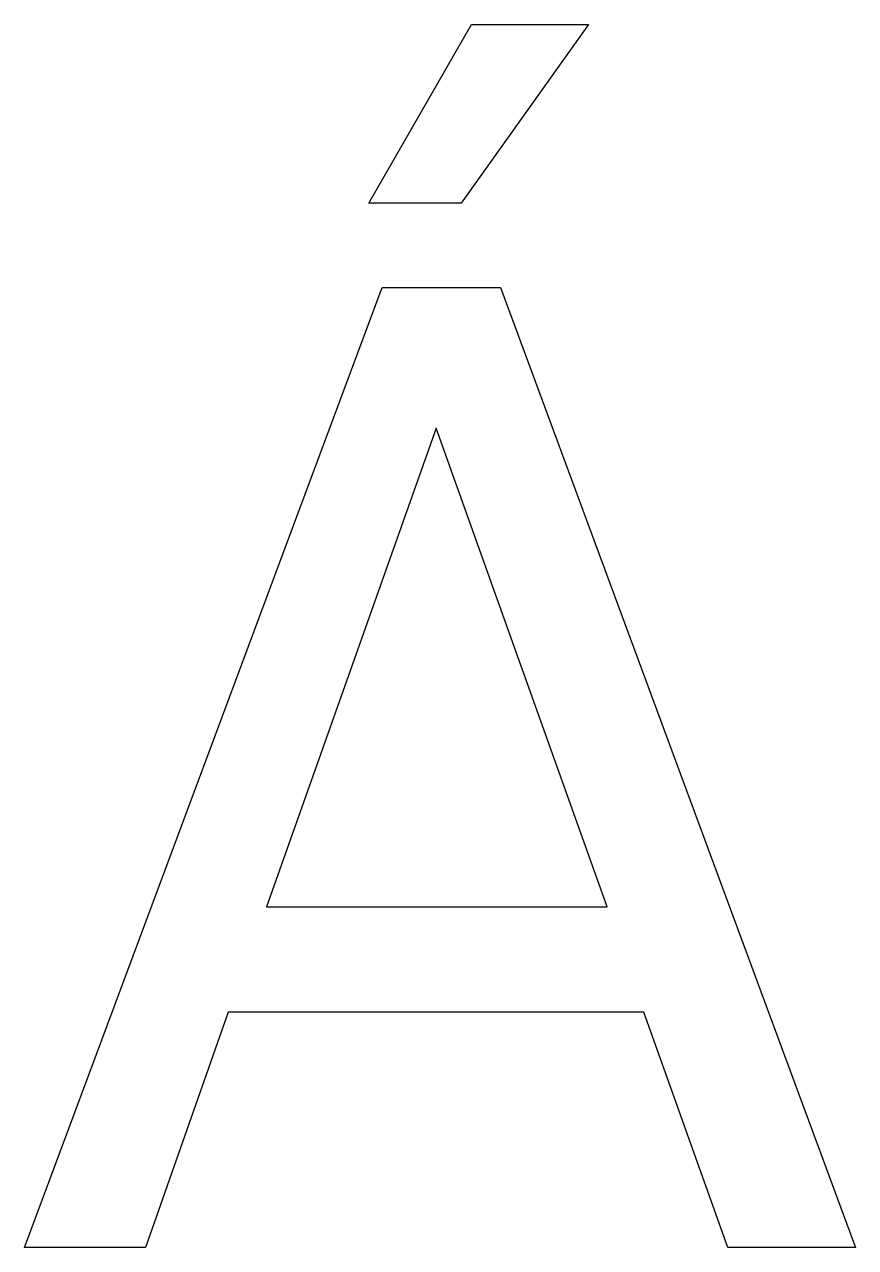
# Model space of a CAD drawing. Extents: x 0.5 to 9.3, y 0 to 12.9.
import ezdxf

# ---------------------------------------------------------------- set-up
doc = ezdxf.new("R2010")
doc.units = 0
doc.layers.get('0').update_dxf_attribs({"linetype": 'CONTINUOUS'})

msp = doc.modelspace()

# ---------------------------------------------------------------- linework, layer by layer
at = {"color": 0}
for p, q in [((4.125, 11.0278), (5.20833, 12.9167)), ((6.44444, 12.9167), (5.09722, 11.0278)), ((5.20833, 12.9167), (6.44444, 12.9167)), ((5.09722, 11.0278), (4.125, 11.0278)), ((0.486111, 0), (4.26389, 10.1389)), ((4.26389, 10.1389), (5.51389, 10.1389)), ((5.51389, 10.1389), (9.26389, 0)), ((4.83333, 8.65278), (3.04167, 3.59722)), ((6.63889, 3.59722), (4.83333, 8.65278)), ((3.04167, 3.59722), (6.63889, 3.59722)), ((2.63889, 2.48611), (1.76389, 0)), ((7.02778, 2.48611), (2.63889, 2.48611)), ((7.91667, 0), (7.02778, 2.48611)), ((1.76389, 0), (0.486111, 0)), ((9.26389, 0), (7.91667, 0))]:
    msp.add_line(p, q, dxfattribs=at)

doc.saveas('drawing.dxf')
